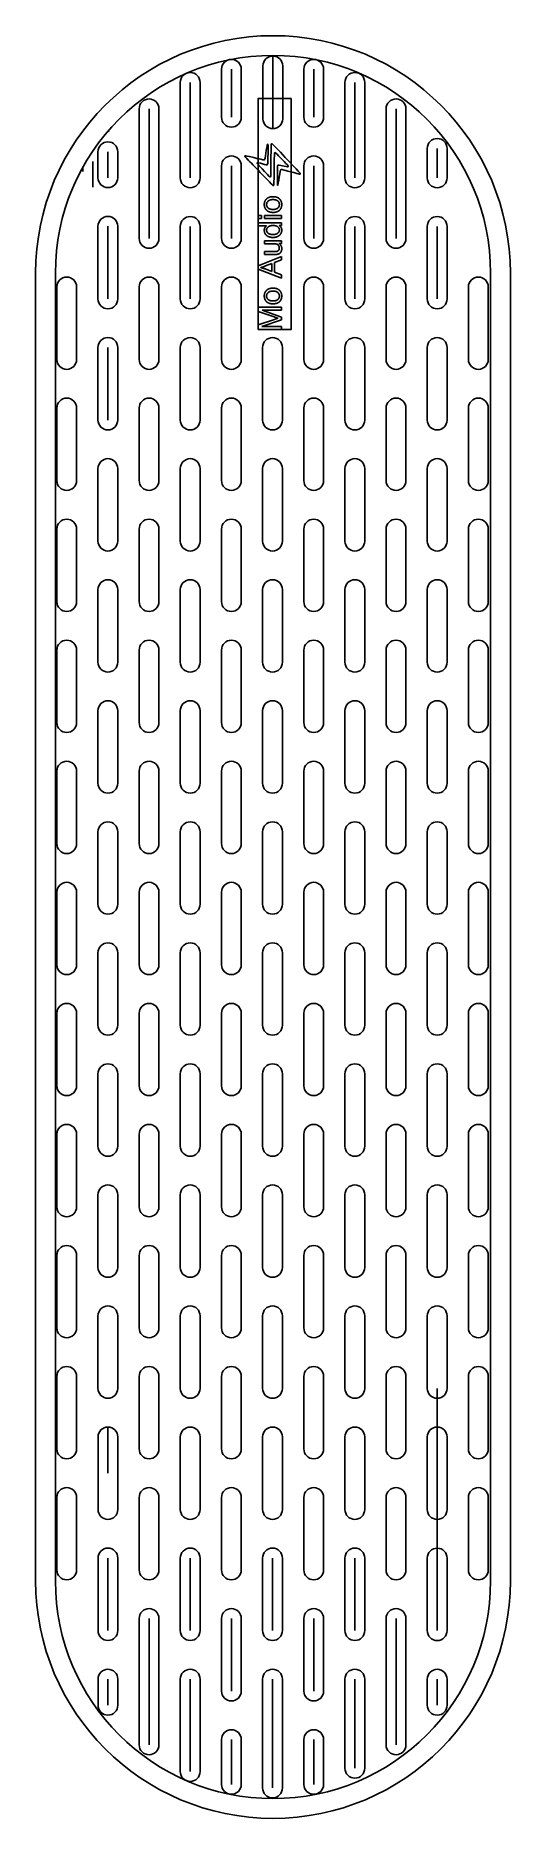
# Model space of a CAD drawing. Header units: centimetres. Extents: x -3.6 to 3.6, y -13.5 to 13.5.
import ezdxf

# ---------------------------------------------------------------- set-up
doc = ezdxf.new("R2010")
doc.units = ezdxf.units.CM
doc.layers.get('0').update_dxf_attribs({"linetype": 'CONTINUOUS'})

msp = doc.modelspace()

# ---------------------------------------------------------------- linework, layer by layer
for p, q in [((-0.629, 12.272), (-0.629, 13)), ((0, 12.1), (0, 13.2)), ((0.619, 12.272), (0.619, 13)), ((-1.253, 11.354), (-1.253, 12.8)), ((1.243, 11.354), (1.243, 12.8)), ((-1.877, 10.436), (-1.877, 12.4)), ((1.867, 10.436), (1.867, 12.4)), ((-2.492, 12.069), (-2.492, 12.051)), ((-2.501, 11.355), (-2.501, 11.75)), ((2.491, 11.354), (2.491, 11.8)), ((-2.881, 11.512), (-2.881, 11.45)), ((-2.731, 11.214), (-2.731, 11.6)), ((-1.877, 10.436), (-1.877, 11.536)), ((-0.629, 10.436), (-0.629, 11.536)), ((0.619, 10.436), (0.619, 11.536)), ((-2.501, 9.519), (-2.501, 10.619)), ((-1.253, 9.518), (-1.253, 10.618)), ((-0.221, 10.738), (-0.221, 10.781)), ((-0.221, 10.781), (-0.172, 10.781)), ((-0.172, 10.738), (-0.221, 10.738)), ((-0.221, 10.628), (-0.221, 10.67)), ((-0.221, 10.67), (0.129, 10.67)), ((-0.095, 10.628), (-0.221, 10.628)), ((-0.172, 10.781), (-0.172, 10.738)), ((-0.125, 10.738), (-0.125, 10.781)), ((-0.125, 10.781), (0.129, 10.781)), ((0.129, 10.738), (-0.125, 10.738)), ((0.129, 10.63), (0.097, 10.63)), ((0.129, 10.781), (0.129, 10.738)), ((0.129, 10.67), (0.129, 10.63)), ((1.243, 9.518), (1.243, 10.618)), ((2.491, 9.518), (2.491, 10.618)), ((-0.125, 10.356), (-0.125, 10.399)), ((-0.125, 10.399), (0.129, 10.399)), ((0.011, 10.356), (-0.125, 10.356)), ((0.129, 10.36), (0.092, 10.36)), ((0.129, 10.399), (0.129, 10.36)), ((-0.221, 10.019), (0.129, 10.162)), ((-0.221, 9.969), (-0.221, 10.019)), ((-0.125, 10.193), (-0.125, 10.236)), ((-0.125, 10.236), (0.016, 10.236)), ((0.032, 10.193), (-0.125, 10.193)), ((-0.015, 10.055), (-0.112, 10.018)), ((-0.015, 9.936), (-0.015, 10.055)), ((0.129, 10.11), (0.023, 10.069)), ((0.023, 10.069), (0.023, 9.923)), ((0.129, 10.162), (0.129, 10.11)), ((0.129, 9.835), (-0.221, 9.969)), ((-0.117, 9.974), (-0.015, 9.936)), ((0.023, 9.923), (0.129, 9.884)), ((0.129, 9.884), (0.129, 9.835)), ((-0.221, 9.329), (-0.221, 9.391)), ((-0.221, 9.391), (0.129, 9.391)), ((0.022, 9.245), (-0.221, 9.329)), ((-0.221, 9.127), (0.027, 9.209)), ((0.129, 9.203), (-0.169, 9.101)), ((0.129, 9.346), (-0.164, 9.346)), ((-0.164, 9.346), (0.129, 9.244)), ((0.129, 9.391), (0.129, 9.346)), ((0.129, 9.244), (0.129, 9.203)), ((-0.221, 9.057), (-0.221, 9.127)), ((0.129, 9.057), (-0.221, 9.057)), ((-0.169, 9.101), (0.129, 9.101)), ((0.129, 9.101), (0.129, 9.057)), ((-2.501, 7.683), (-2.501, 8.783)), ((2.491, -6.997), (2.491, -7.733)), ((-2.5, -8.282), (-2.5, -7.582)), ((2.491, -7.733), (2.491, -8.833)), ((2.491, -8.833), (2.491, -9.569)), ((-2.5, -9.568), (-2.5, -10.668)), ((-1.253, -9.568), (-1.253, -10.668)), ((-0.005, -9.568), (-0.005, -10.668)), ((1.243, -9.568), (1.243, -10.668)), ((2.491, -9.569), (2.491, -10.669)), ((-1.877, -10.485), (-1.877, -12.4)), ((-0.629, -10.485), (-0.629, -11.585)), ((0.619, -10.485), (0.619, -11.585)), ((1.867, -10.485), (1.867, -12.4)), ((-2.5, -11.404), (-2.5, -11.8)), ((-1.253, -11.404), (-1.253, -12.804)), ((-0.005, -11.404), (-0.005, -13.054)), ((1.243, -11.404), (1.243, -12.755)), ((2.491, -11.405), (2.491, -11.8)), ((-0.629, -12.321), (-0.629, -13)), ((0.619, -12.321), (0.619, -13))]:
    msp.add_line(p, q)
for points in [[(-3.596, -9.916), (-3.596, 9.911, -1), (3.6, 9.911), (3.6, -9.916, -1)], [(3.3, 9.911), (3.3, -9.916, -1), (-3.296, -9.916), (-3.296, 9.911, -1)], [(-0.479, 13), (-0.479, 12.272, -1), (-0.779, 12.272), (-0.779, 13, -1)], [(0.15, 13.05), (0.15, 12.25, -1), (-0.15, 12.25), (-0.15, 13.05, -1)], [(0.769, 13), (0.769, 12.272, -1), (0.469, 12.272), (0.469, 13, -1)], [(-1.103, 12.8), (-1.103, 11.354, -1), (-1.403, 11.354), (-1.403, 12.8, -1)], [(1.393, 12.8), (1.393, 11.354, -1), (1.093, 11.354), (1.093, 12.8, -1)], [(-1.727, 12.4), (-1.727, 10.436, -1), (-2.027, 10.436), (-2.027, 12.4, -1)], [(2.017, 12.4), (2.017, 10.436, -1), (1.717, 10.436), (1.717, 12.4, -1)], [(-2.351, 11.75), (-2.351, 11.355, -1), (-2.651, 11.355), (-2.651, 11.75, -1)], [(2.641, 11.8), (2.641, 11.354, -1), (2.341, 11.354), (2.341, 11.8, -1)], [(-0.479, 11.536), (-0.479, 10.436, -1), (-0.779, 10.436), (-0.779, 11.536, -1)], [(0.769, 11.536), (0.769, 10.436, -1), (0.469, 10.436), (0.469, 11.536, -1)], [(-2.351, 10.619), (-2.351, 9.519, -1), (-2.651, 9.519), (-2.651, 10.619, -1)], [(-1.103, 10.618), (-1.103, 9.518, -1), (-1.403, 9.518), (-1.403, 10.618, -1)], [(1.393, 10.618), (1.393, 9.518, -1), (1.093, 9.518), (1.093, 10.618, -1)], [(2.641, 10.618), (2.641, 9.518, -1), (2.341, 9.518), (2.341, 10.618, -1)], [(-3.275, 8.601), (-3.275, 9.7, -1), (-2.975, 9.7), (-2.975, 8.601, -1)], [(-2.027, 8.601), (-2.027, 9.7, -1), (-1.727, 9.7), (-1.727, 8.601, -1)], [(-0.779, 8.601), (-0.779, 9.7, -1), (-0.479, 9.7), (-0.479, 8.601, -1)], [(0.469, 8.601), (0.469, 9.7, -1), (0.769, 9.7), (0.769, 8.601, -1)], [(1.717, 8.601), (1.717, 9.7, -1), (2.017, 9.7), (2.017, 8.601, -1)], [(2.965, 8.601), (2.965, 9.7, -1), (3.265, 9.7), (3.265, 8.601, -1)], [(-2.351, 8.783), (-2.351, 7.683, -1), (-2.651, 7.683), (-2.651, 8.783, -1)], [(-1.403, 7.682), (-1.403, 8.782, -1), (-1.103, 8.782), (-1.103, 7.682, -1)], [(-0.155, 7.682), (-0.155, 8.782, -1), (0.145, 8.782), (0.145, 7.682, -1)], [(1.093, 7.682), (1.093, 8.782, -1), (1.393, 8.782), (1.393, 7.682, -1)], [(2.341, 7.682), (2.341, 8.782, -1), (2.641, 8.782), (2.641, 7.682, -1)], [(-3.275, 6.766), (-3.275, 7.865, -1), (-2.975, 7.865), (-2.975, 6.766, -1)], [(-2.027, 6.766), (-2.027, 7.865, -1), (-1.727, 7.865), (-1.727, 6.766, -1)], [(-0.779, 6.766), (-0.779, 7.865, -1), (-0.479, 7.865), (-0.479, 6.766, -1)], [(0.469, 6.766), (0.469, 7.865, -1), (0.769, 7.865), (0.769, 6.766, -1)], [(1.717, 6.766), (1.717, 7.865, -1), (2.017, 7.865), (2.017, 6.766, -1)], [(2.965, 6.766), (2.965, 7.865, -1), (3.265, 7.865), (3.265, 6.766, -1)], [(-2.651, 5.847), (-2.651, 6.947, -1), (-2.351, 6.947), (-2.351, 5.847, -1)], [(-1.403, 5.847), (-1.403, 6.947, -1), (-1.103, 6.947), (-1.103, 5.847, -1)], [(-0.155, 5.847), (-0.155, 6.947, -1), (0.145, 6.947), (0.145, 5.847, -1)], [(1.093, 5.847), (1.093, 6.947, -1), (1.393, 6.947), (1.393, 5.847, -1)], [(2.341, 5.847), (2.341, 6.947, -1), (2.641, 6.947), (2.641, 5.847, -1)], [(-3.275, 4.931), (-3.275, 6.03, -1), (-2.975, 6.03), (-2.975, 4.931, -1)], [(-2.027, 4.931), (-2.027, 6.03, -1), (-1.727, 6.03), (-1.727, 4.931, -1)], [(-0.779, 4.931), (-0.779, 6.03, -1), (-0.479, 6.03), (-0.479, 4.931, -1)], [(0.469, 4.931), (0.469, 6.03, -1), (0.769, 6.03), (0.769, 4.931, -1)], [(1.717, 4.931), (1.717, 6.03, -1), (2.017, 6.03), (2.017, 4.931, -1)], [(2.965, 4.931), (2.965, 6.03, -1), (3.265, 6.03), (3.265, 4.931, -1)], [(-2.651, 4.012), (-2.651, 5.112, -1), (-2.351, 5.112), (-2.351, 4.012, -1)], [(-1.403, 4.012), (-1.403, 5.112, -1), (-1.103, 5.112), (-1.103, 4.012, -1)], [(-0.155, 4.012), (-0.155, 5.112, -1), (0.145, 5.112), (0.145, 4.012, -1)], [(1.093, 4.012), (1.093, 5.112, -1), (1.393, 5.112), (1.393, 4.012, -1)], [(2.341, 4.012), (2.341, 5.112, -1), (2.641, 5.112), (2.641, 4.012, -1)], [(-3.275, 3.096), (-3.275, 4.195, -1), (-2.975, 4.195), (-2.975, 3.096, -1)], [(-2.027, 3.096), (-2.027, 4.195, -1), (-1.727, 4.195), (-1.727, 3.096, -1)], [(-0.779, 3.096), (-0.779, 4.195, -1), (-0.479, 4.195), (-0.479, 3.096, -1)], [(0.469, 3.096), (0.469, 4.195, -1), (0.769, 4.195), (0.769, 3.096, -1)], [(1.717, 3.096), (1.717, 4.195, -1), (2.017, 4.195), (2.017, 3.096, -1)], [(2.965, 3.096), (2.965, 4.195, -1), (3.265, 4.195), (3.265, 3.096, -1)], [(-2.651, 2.177), (-2.651, 3.277, -1), (-2.351, 3.277), (-2.351, 2.177, -1)], [(-1.403, 2.177), (-1.403, 3.277, -1), (-1.103, 3.277), (-1.103, 2.177, -1)], [(-0.155, 2.177), (-0.155, 3.277, -1), (0.145, 3.277), (0.145, 2.177, -1)], [(1.093, 2.177), (1.093, 3.277, -1), (1.393, 3.277), (1.393, 2.177, -1)], [(2.341, 2.177), (2.341, 3.277, -1), (2.641, 3.277), (2.641, 2.177, -1)], [(-3.275, 1.261), (-3.275, 2.36, -1), (-2.975, 2.36), (-2.975, 1.261, -1)], [(-2.027, 1.261), (-2.027, 2.36, -1), (-1.727, 2.36), (-1.727, 1.261, -1)], [(-0.779, 1.261), (-0.779, 2.36, -1), (-0.479, 2.36), (-0.479, 1.261, -1)], [(0.469, 1.261), (0.469, 2.36, -1), (0.769, 2.36), (0.769, 1.261, -1)], [(1.717, 1.261), (1.717, 2.36, -1), (2.017, 2.36), (2.017, 1.261, -1)], [(2.965, 1.261), (2.965, 2.36, -1), (3.265, 2.36), (3.265, 1.261, -1)], [(-2.651, 0.342), (-2.651, 1.442, -1), (-2.351, 1.442), (-2.351, 0.342, -1)], [(-1.403, 0.342), (-1.403, 1.442, -1), (-1.103, 1.442), (-1.103, 0.342, -1)], [(-0.155, 0.342), (-0.155, 1.442, -1), (0.145, 1.442), (0.145, 0.342, -1)], [(1.093, 0.342), (1.093, 1.442, -1), (1.393, 1.442), (1.393, 0.342, -1)], [(2.341, 0.342), (2.341, 1.442, -1), (2.641, 1.442), (2.641, 0.342, -1)], [(-3.275, -0.574), (-3.275, 0.525, -1), (-2.975, 0.525), (-2.975, -0.574, -1)], [(-2.027, -0.574), (-2.027, 0.525, -1), (-1.727, 0.525), (-1.727, -0.574, -1)], [(-0.779, -0.574), (-0.779, 0.525, -1), (-0.479, 0.525), (-0.479, -0.574, -1)], [(0.469, -0.574), (0.469, 0.525, -1), (0.769, 0.525), (0.769, -0.574, -1)], [(1.717, -0.574), (1.717, 0.525, -1), (2.017, 0.525), (2.017, -0.574, -1)], [(2.965, -0.574), (2.965, 0.525, -1), (3.265, 0.525), (3.265, -0.574, -1)], [(-2.651, -1.492), (-2.651, -0.392, -1), (-2.351, -0.392), (-2.351, -1.492, -1)], [(-1.403, -1.492), (-1.403, -0.392, -1), (-1.103, -0.392), (-1.103, -1.492, -1)], [(-0.155, -1.492), (-0.155, -0.392, -1), (0.145, -0.392), (0.145, -1.492, -1)], [(1.093, -1.492), (1.093, -0.392, -1), (1.393, -0.392), (1.393, -1.492, -1)], [(2.341, -1.492), (2.341, -0.392, -1), (2.641, -0.392), (2.641, -1.492, -1)], [(-3.275, -2.409), (-3.275, -1.31, -1), (-2.975, -1.31), (-2.975, -2.409, -1)], [(-2.027, -2.409), (-2.027, -1.31, -1), (-1.727, -1.31), (-1.727, -2.409, -1)], [(-0.779, -2.409), (-0.779, -1.31, -1), (-0.479, -1.31), (-0.479, -2.409, -1)], [(0.469, -2.409), (0.469, -1.31, -1), (0.769, -1.31), (0.769, -2.409, -1)], [(1.717, -2.409), (1.717, -1.31, -1), (2.017, -1.31), (2.017, -2.409, -1)], [(2.965, -2.409), (2.965, -1.31, -1), (3.265, -1.31), (3.265, -2.409, -1)], [(-2.651, -3.327), (-2.651, -2.227, -1), (-2.351, -2.227), (-2.351, -3.327, -1)], [(-1.403, -3.327), (-1.403, -2.227, -1), (-1.103, -2.227), (-1.103, -3.327, -1)], [(-0.155, -3.327), (-0.155, -2.227, -1), (0.145, -2.227), (0.145, -3.327, -1)], [(1.093, -3.327), (1.093, -2.227, -1), (1.393, -2.227), (1.393, -3.327, -1)], [(2.341, -3.327), (2.341, -2.227, -1), (2.641, -2.227), (2.641, -3.327, -1)], [(-3.275, -4.244), (-3.275, -3.145, -1), (-2.975, -3.145), (-2.975, -4.244, -1)], [(-2.027, -4.244), (-2.027, -3.145, -1), (-1.727, -3.145), (-1.727, -4.244, -1)], [(-0.779, -4.244), (-0.779, -3.145, -1), (-0.479, -3.145), (-0.479, -4.244, -1)], [(0.469, -4.244), (0.469, -3.145, -1), (0.769, -3.145), (0.769, -4.244, -1)], [(1.717, -4.244), (1.717, -3.145, -1), (2.017, -3.145), (2.017, -4.244, -1)], [(2.965, -4.244), (2.965, -3.145, -1), (3.265, -3.145), (3.265, -4.244, -1)], [(-2.651, -5.162), (-2.651, -4.062, -1), (-2.351, -4.062), (-2.351, -5.162, -1)], [(-1.403, -5.162), (-1.403, -4.062, -1), (-1.103, -4.062), (-1.103, -5.162, -1)], [(-0.155, -5.162), (-0.155, -4.062, -1), (0.145, -4.062), (0.145, -5.162, -1)], [(1.093, -5.162), (1.093, -4.062, -1), (1.393, -4.062), (1.393, -5.162, -1)], [(2.341, -5.162), (2.341, -4.062, -1), (2.641, -4.062), (2.641, -5.162, -1)], [(-3.275, -6.079), (-3.275, -4.98, -1), (-2.975, -4.98), (-2.975, -6.079, -1)], [(-2.027, -6.079), (-2.027, -4.98, -1), (-1.727, -4.98), (-1.727, -6.079, -1)], [(-0.779, -6.079), (-0.779, -4.98, -1), (-0.479, -4.98), (-0.479, -6.079, -1)], [(0.469, -6.079), (0.469, -4.98, -1), (0.769, -4.98), (0.769, -6.079, -1)], [(1.717, -6.079), (1.717, -4.98, -1), (2.017, -4.98), (2.017, -6.079, -1)], [(2.965, -6.079), (2.965, -4.98, -1), (3.265, -4.98), (3.265, -6.079, -1)], [(-2.651, -6.997), (-2.651, -5.897, -1), (-2.351, -5.897), (-2.351, -6.997, -1)], [(-1.403, -6.997), (-1.403, -5.897, -1), (-1.103, -5.897), (-1.103, -6.997, -1)], [(-0.155, -6.997), (-0.155, -5.897, -1), (0.145, -5.897), (0.145, -6.997, -1)], [(1.093, -6.997), (1.093, -5.897, -1), (1.393, -5.897), (1.393, -6.997, -1)], [(2.341, -6.997), (2.341, -5.897, -1), (2.641, -5.897), (2.641, -6.997, -1)], [(-3.275, -7.914), (-3.275, -6.815, -1), (-2.975, -6.815), (-2.975, -7.914, -1)], [(-2.027, -7.914), (-2.027, -6.815, -1), (-1.727, -6.815), (-1.727, -7.914, -1)], [(-0.779, -7.914), (-0.779, -6.815, -1), (-0.479, -6.815), (-0.479, -7.914, -1)], [(0.469, -7.914), (0.469, -6.815, -1), (0.769, -6.815), (0.769, -7.914, -1)], [(1.717, -7.914), (1.717, -6.815, -1), (2.017, -6.815), (2.017, -7.914, -1)], [(2.965, -7.914), (2.965, -6.815, -1), (3.265, -6.815), (3.265, -7.914, -1)], [(-2.35, -7.732), (-2.35, -8.832, -1), (-2.65, -8.832), (-2.65, -7.732, -1)], [(-1.403, -8.832), (-1.403, -7.732, -1), (-1.103, -7.732), (-1.103, -8.832, -1)], [(-0.155, -8.832), (-0.155, -7.732, -1), (0.145, -7.732), (0.145, -8.832, -1)], [(1.093, -8.832), (1.093, -7.732, -1), (1.393, -7.732), (1.393, -8.832, -1)], [(2.341, -8.833), (2.341, -7.733, -1), (2.641, -7.733), (2.641, -8.833, -1)], [(-3.275, -9.749), (-3.275, -8.65, -1), (-2.975, -8.65), (-2.975, -9.749, -1)], [(-2.027, -9.749), (-2.027, -8.65, -1), (-1.727, -8.65), (-1.727, -9.749, -1)], [(-0.779, -9.749), (-0.779, -8.65, -1), (-0.479, -8.65), (-0.479, -9.749, -1)], [(0.469, -9.749), (0.469, -8.65, -1), (0.769, -8.65), (0.769, -9.749, -1)], [(1.717, -9.749), (1.717, -8.65, -1), (2.017, -8.65), (2.017, -9.749, -1)], [(2.965, -9.749), (2.965, -8.65, -1), (3.265, -8.65), (3.265, -9.749, -1)], [(-2.65, -10.668), (-2.65, -9.568, -1), (-2.35, -9.568), (-2.35, -10.668, -1)], [(-1.403, -10.668), (-1.403, -9.568, -1), (-1.103, -9.568), (-1.103, -10.668, -1)], [(-0.155, -10.668), (-0.155, -9.568, -1), (0.145, -9.568), (0.145, -10.668, -1)], [(1.093, -10.668), (1.093, -9.568, -1), (1.393, -9.568), (1.393, -10.668, -1)], [(2.341, -10.669), (2.341, -9.569, -1), (2.641, -9.569), (2.641, -10.669, -1)], [(-2.027, -12.4), (-2.027, -10.485, -1), (-1.727, -10.485), (-1.727, -12.4, -1)], [(-0.779, -11.585), (-0.779, -10.485, -1), (-0.479, -10.485), (-0.479, -11.585, -1)], [(0.469, -11.585), (0.469, -10.485, -1), (0.769, -10.485), (0.769, -11.585, -1)], [(1.717, -12.4), (1.717, -10.485, -1), (2.017, -10.485), (2.017, -12.4, -1)], [(-2.65, -11.8), (-2.65, -11.404, -1), (-2.35, -11.404), (-2.35, -11.8, -1)], [(-1.403, -12.804), (-1.403, -11.404, -1), (-1.103, -11.404), (-1.103, -12.804, -1)], [(-0.155, -13.054), (-0.155, -11.404, -1), (0.145, -11.404), (0.145, -13.054, -1)], [(1.093, -12.755), (1.093, -11.404, -1), (1.393, -11.404), (1.393, -12.755, -1)], [(2.341, -11.8), (2.341, -11.405, -1), (2.641, -11.405), (2.641, -11.8, -1)], [(-0.779, -13), (-0.779, -12.321, -1), (-0.479, -12.321), (-0.479, -13, -1)], [(0.469, -13), (0.469, -12.321, -1), (0.769, -12.321), (0.769, -13, -1)]]:
    msp.add_lwpolyline(points, format="xyb", close=True)
msp.add_lwpolyline([(0.279, 12.557), (0.279, 9.057), (-0.221, 9.057), (-0.221, 12.557)], close=True)
for points, degree in [([(-0.394, 11.645), (-0.425, 11.678), (-0.427, 11.679), (-0.424, 11.685)], 3), ([(-0.424, 11.685), (-0.425, 11.682), (-0.426, 11.682), (-0.424, 11.678)], 3), ([(-0.424, 11.685), (-0.423, 11.688), (-0.419, 11.69), (-0.413, 11.689)], 3), ([(-0.413, 11.689), (-0.419, 11.69), (-0.423, 11.688), (-0.424, 11.685)], 3), ([(-0.424, 11.678), (-0.423, 11.676), (-0.42, 11.672), (-0.417, 11.67)], 3), ([(-0.417, 11.67), (-0.41, 11.662), (-0.337, 11.586), (-0.282, 11.529)], 3), ([(-0.413, 11.689), (-0.407, 11.688), (-0.404, 11.687), (-0.287, 11.66)], 3), ([(-0.287, 11.66), (-0.404, 11.687), (-0.407, 11.688), (-0.413, 11.689)], 3), ([(-0.282, 11.529), (-0.312, 11.56), (-0.365, 11.615), (-0.394, 11.645)], 3), ([(-0.287, 11.66), (-0.228, 11.645), (-0.175, 11.633), (-0.169, 11.632)], 3), ([(-0.169, 11.632), (-0.175, 11.633), (-0.228, 11.645), (-0.287, 11.66)], 3), ([(-0.169, 11.632), (-0.139, 11.625), (-0.13, 11.626), (-0.124, 11.634)], 3), ([(-0.124, 11.634), (-0.13, 11.626), (-0.139, 11.625), (-0.169, 11.632)], 3), ([(-0.124, 11.634), (-0.12, 11.639), (-0.122, 11.628), (-0.099, 11.768)], 3), ([(-0.099, 11.768), (-0.122, 11.628), (-0.12, 11.639), (-0.124, 11.634)], 3), ([(-0.099, 11.768), (-0.087, 11.844), (-0.084, 11.86), (-0.08, 11.865)], 3), ([(-0.08, 11.865), (-0.084, 11.86), (-0.087, 11.844), (-0.099, 11.768)], 3), ([(-0.08, 11.865), (-0.076, 11.869), (-0.074, 11.863), (-0.073, 11.846)], 3), ([(-0.073, 11.846), (-0.074, 11.863), (-0.076, 11.869), (-0.08, 11.865)], 3), ([(-0.073, 11.846), (-0.071, 11.819), (-0.075, 11.62), (-0.078, 11.578)], 3), ([(-0.078, 11.578), (-0.075, 11.62), (-0.071, 11.819), (-0.073, 11.846)], 3), ([(-0.029, 11.613), (-0.027, 11.832), (-0.026, 11.866), (-0.021, 11.871)], 3), ([(-0.021, 11.871), (-0.026, 11.866), (-0.027, 11.832), (-0.029, 11.613)], 3), ([(-0.021, 11.871), (-0.016, 11.877), (-0.013, 11.875), (0.03, 11.829)], 3), ([(0.03, 11.829), (-0.013, 11.875), (-0.016, 11.877), (-0.021, 11.871)], 3), ([(0.025, 11.732), (0.023, 11.727), (0.022, 11.691), (0.02, 11.56)], 3), ([(0.02, 11.56), (0.022, 11.691), (0.023, 11.727), (0.025, 11.732)], 3), ([(0.038, 11.735), (0.033, 11.739), (0.028, 11.738), (0.025, 11.732)], 3), ([(0.025, 11.732), (0.028, 11.738), (0.033, 11.739), (0.038, 11.735)], 3), ([(0.03, 11.829), (0.265, 11.583), (0.407, 11.432), (0.413, 11.423)], 3), ([(0.413, 11.423), (0.407, 11.432), (0.265, 11.583), (0.03, 11.829)], 3), ([(0.22, 11.549), (0.167, 11.607), (0.047, 11.729), (0.038, 11.735)], 3), ([(0.038, 11.735), (0.047, 11.729), (0.167, 11.607), (0.22, 11.549)], 3), ([(-0.222, 11.468), (-0.24, 11.486), (-0.267, 11.514), (-0.282, 11.529)], 3), ([(-0.282, 11.529), (-0.267, 11.514), (-0.24, 11.486), (-0.222, 11.468)], 3), ([(-0.126, 11.558), (-0.226, 11.585), (-0.239, 11.588), (-0.239, 11.577)], 3), ([(-0.239, 11.577), (-0.239, 11.588), (-0.226, 11.585), (-0.126, 11.558)], 3), ([(-0.239, 11.577), (-0.239, 11.569), (-0.217, 11.545), (-0.082, 11.404)], 3), ([(-0.082, 11.404), (-0.217, 11.545), (-0.239, 11.569), (-0.239, 11.577)], 3), ([(0.002, 11.239), (-0.002, 11.242), (-0.147, 11.389), (-0.222, 11.468)], 3), ([(-0.222, 11.468), (-0.147, 11.389), (-0.002, 11.242), (0.002, 11.239)], 3), ([(-0.078, 11.578), (-0.08, 11.546), (-0.081, 11.546), (-0.126, 11.558)], 3), ([(-0.126, 11.558), (-0.081, 11.546), (-0.08, 11.546), (-0.078, 11.578)], 3), ([(-0.082, 11.404), (-0.044, 11.364), (-0.041, 11.362), (-0.036, 11.367)], 3), ([(-0.036, 11.367), (-0.041, 11.362), (-0.044, 11.364), (-0.082, 11.404)], 3), ([(-0.036, 11.367), (-0.031, 11.373), (-0.03, 11.405), (-0.029, 11.613)], 3), ([(-0.029, 11.613), (-0.03, 11.405), (-0.031, 11.373), (-0.036, 11.367)], 3), ([(0.02, 11.56), (0.019, 11.391), (0.017, 11.251), (0.015, 11.244)], 3), ([(0.015, 11.244), (0.017, 11.251), (0.019, 11.391), (0.02, 11.56)], 3), ([(0.069, 11.247), (0.068, 11.252), (0.068, 11.474), (0.069, 11.513)], 3), ([(0.069, 11.513), (0.068, 11.474), (0.068, 11.252), (0.069, 11.247)], 3), ([(0.069, 11.513), (0.07, 11.54), (0.071, 11.542), (0.077, 11.545)], 3), ([(0.077, 11.545), (0.071, 11.542), (0.07, 11.54), (0.069, 11.513)], 3), ([(0.077, 11.545), (0.083, 11.549), (0.087, 11.548), (0.171, 11.531)], 3), ([(0.171, 11.531), (0.087, 11.548), (0.083, 11.549), (0.077, 11.545)], 3), ([(0.115, 11.468), (0.114, 11.466), (0.099, 11.373), (0.09, 11.315)], 3), ([(0.09, 11.315), (0.099, 11.373), (0.114, 11.466), (0.115, 11.468)], 3), ([(0.13, 11.48), (0.122, 11.48), (0.118, 11.477), (0.115, 11.468)], 3), ([(0.115, 11.468), (0.118, 11.477), (0.122, 11.48), (0.13, 11.48)], 3), ([(0.316, 11.433), (0.172, 11.472), (0.14, 11.48), (0.13, 11.48)], 3), ([(0.13, 11.48), (0.14, 11.48), (0.172, 11.472), (0.316, 11.433)], 3), ([(0.171, 11.531), (0.223, 11.52), (0.231, 11.519), (0.234, 11.523)], 3), ([(0.234, 11.523), (0.231, 11.519), (0.223, 11.52), (0.171, 11.531)], 3), ([(0.234, 11.523), (0.238, 11.527), (0.236, 11.532), (0.22, 11.549)], 3), ([(0.22, 11.549), (0.236, 11.532), (0.238, 11.527), (0.234, 11.523)], 3), ([(0.408, 11.411), (0.403, 11.411), (0.395, 11.412), (0.316, 11.433)], 3), ([(0.316, 11.433), (0.395, 11.412), (0.403, 11.411), (0.408, 11.411)], 3), ([(0.413, 11.423), (0.419, 11.415), (0.417, 11.411), (0.408, 11.411)], 3), ([(0.408, 11.411), (0.417, 11.411), (0.419, 11.415), (0.413, 11.423)], 3), ([(0.015, 11.244), (0.013, 11.237), (0.008, 11.235), (0.002, 11.239)], 3), ([(0.002, 11.239), (0.008, 11.235), (0.013, 11.237), (0.015, 11.244)], 3), ([(0.09, 11.315), (0.079, 11.248), (0.073, 11.228), (0.069, 11.247)], 3), ([(0.069, 11.247), (0.073, 11.228), (0.079, 11.248), (0.09, 11.315)], 3), ([(-0.13, 10.949), (-0.13, 11.002), (-0.096, 11.035)], 2), ([(-0.102, 10.87), (-0.13, 10.902), (-0.13, 10.949)], 2), ([(0.002, 10.83), (-0.068, 10.83), (-0.102, 10.87)], 2), ([(-0.096, 11.035), (-0.062, 11.068), (-0.001, 11.068)], 2), ([(-0.07, 11.002), (-0.095, 10.981), (-0.095, 10.949)], 2), ([(-0.095, 10.949), (-0.095, 10.917), (-0.071, 10.896)], 2), ([(-0.071, 10.896), (-0.047, 10.875), (0.002, 10.875)], 2), ([(0.001, 11.024), (-0.046, 11.024), (-0.07, 11.002)], 2), ([(-0.001, 11.068), (0.048, 11.068), (0.076, 11.053)], 2), ([(0.075, 11.003), (0.051, 11.024), (0.001, 11.024)], 2), ([(0.002, 10.875), (0.051, 10.875), (0.075, 10.896)], 2), ([(0.101, 10.863), (0.066, 10.83), (0.002, 10.83)], 2), ([(0.099, 10.949), (0.099, 10.981), (0.075, 11.003)], 2), ([(0.075, 10.896), (0.099, 10.917), (0.099, 10.949)], 2), ([(0.076, 11.053), (0.104, 11.039), (0.119, 11.01)], 2), ([(0.135, 10.949), (0.135, 10.896), (0.101, 10.863)], 2), ([(0.119, 11.01), (0.135, 10.983), (0.135, 10.949)], 2), ([(-0.13, 10.558), (-0.13, 10.58), (-0.121, 10.598)], 2), ([(-0.114, 10.501), (-0.13, 10.526), (-0.13, 10.558)], 2), ([(-0.121, 10.598), (-0.111, 10.616), (-0.095, 10.628)], 2), ([(-0.07, 10.611), (-0.095, 10.591), (-0.095, 10.562)], 2), ([(-0.095, 10.562), (-0.095, 10.533), (-0.071, 10.514)], 2), ([(0.006, 10.631), (-0.046, 10.631), (-0.07, 10.611)], 2), ([(0.076, 10.611), (0.053, 10.631), (0.006, 10.631)], 2), ([(0.075, 10.515), (0.099, 10.536), (0.099, 10.564)], 2), ([(0.099, 10.564), (0.099, 10.592), (0.076, 10.611)], 2), ([(0.097, 10.63), (0.135, 10.606), (0.135, 10.559)], 2), ([(0.135, 10.559), (0.135, 10.529), (0.118, 10.504)], 2), ([(-0.066, 10.463), (-0.097, 10.476), (-0.114, 10.501)], 2), ([(-0.071, 10.514), (-0.048, 10.495), (0.002, 10.495)], 2), ([(0.002, 10.45), (-0.036, 10.45), (-0.066, 10.463)], 2), ([(0.002, 10.495), (0.051, 10.495), (0.075, 10.515)], 2), ([(0.071, 10.464), (0.041, 10.45), (0.002, 10.45)], 2), ([(0.061, 10.348), (0.044, 10.356), (0.011, 10.356)], 2), ([(0.088, 10.325), (0.078, 10.342), (0.061, 10.348)], 2), ([(0.118, 10.504), (0.101, 10.478), (0.071, 10.464)], 2), ([(0.098, 10.288), (0.098, 10.308), (0.088, 10.325)], 2), ([(0.088, 10.256), (0.098, 10.269), (0.098, 10.288)], 2), ([(0.092, 10.36), (0.135, 10.331), (0.135, 10.28)], 2), ([(0.135, 10.28), (0.135, 10.257), (0.126, 10.238)], 2), ([(-0.112, 10.018), (-0.156, 10.001), (-0.184, 9.993)], 2), ([(0.016, 10.236), (0.05, 10.236), (0.061, 10.239)], 2), ([(0.073, 10.196), (0.06, 10.193), (0.032, 10.193)], 2), ([(0.061, 10.239), (0.078, 10.243), (0.088, 10.256)], 2), ([(0.105, 10.209), (0.091, 10.199), (0.073, 10.196)], 2), ([(0.126, 10.238), (0.117, 10.218), (0.105, 10.209)], 2), ([(-0.184, 9.993), (-0.151, 9.986), (-0.117, 9.974)], 2), ([(-0.13, 9.563), (-0.13, 9.615), (-0.096, 9.648)], 2), ([(-0.102, 9.483), (-0.13, 9.516), (-0.13, 9.563)], 2), ([(0.002, 9.444), (-0.068, 9.444), (-0.102, 9.483)], 2), ([(-0.096, 9.648), (-0.062, 9.682), (-0.001, 9.682)], 2), ([(-0.07, 9.616), (-0.095, 9.595), (-0.095, 9.563)], 2), ([(-0.095, 9.563), (-0.095, 9.531), (-0.071, 9.509)], 2), ([(-0.071, 9.509), (-0.047, 9.488), (0.002, 9.488)], 2), ([(0.001, 9.637), (-0.046, 9.637), (-0.07, 9.616)], 2), ([(-0.001, 9.682), (0.048, 9.682), (0.076, 9.667)], 2), ([(0.075, 9.616), (0.051, 9.637), (0.001, 9.637)], 2), ([(0.002, 9.488), (0.051, 9.488), (0.075, 9.509)], 2), ([(0.101, 9.477), (0.066, 9.444), (0.002, 9.444)], 2), ([(0.099, 9.563), (0.099, 9.595), (0.075, 9.616)], 2), ([(0.075, 9.509), (0.099, 9.531), (0.099, 9.563)], 2), ([(0.076, 9.667), (0.104, 9.652), (0.119, 9.624)], 2), ([(0.135, 9.563), (0.135, 9.51), (0.101, 9.477)], 2), ([(0.119, 9.624), (0.135, 9.596), (0.135, 9.563)], 2), ([(0.079, 9.226), (0.059, 9.232), (0.022, 9.245)], 2), ([(0.027, 9.209), (0.061, 9.221), (0.079, 9.226)], 2)]:
    msp.add_open_spline(points, degree=degree)

doc.saveas('drawing.dxf')
